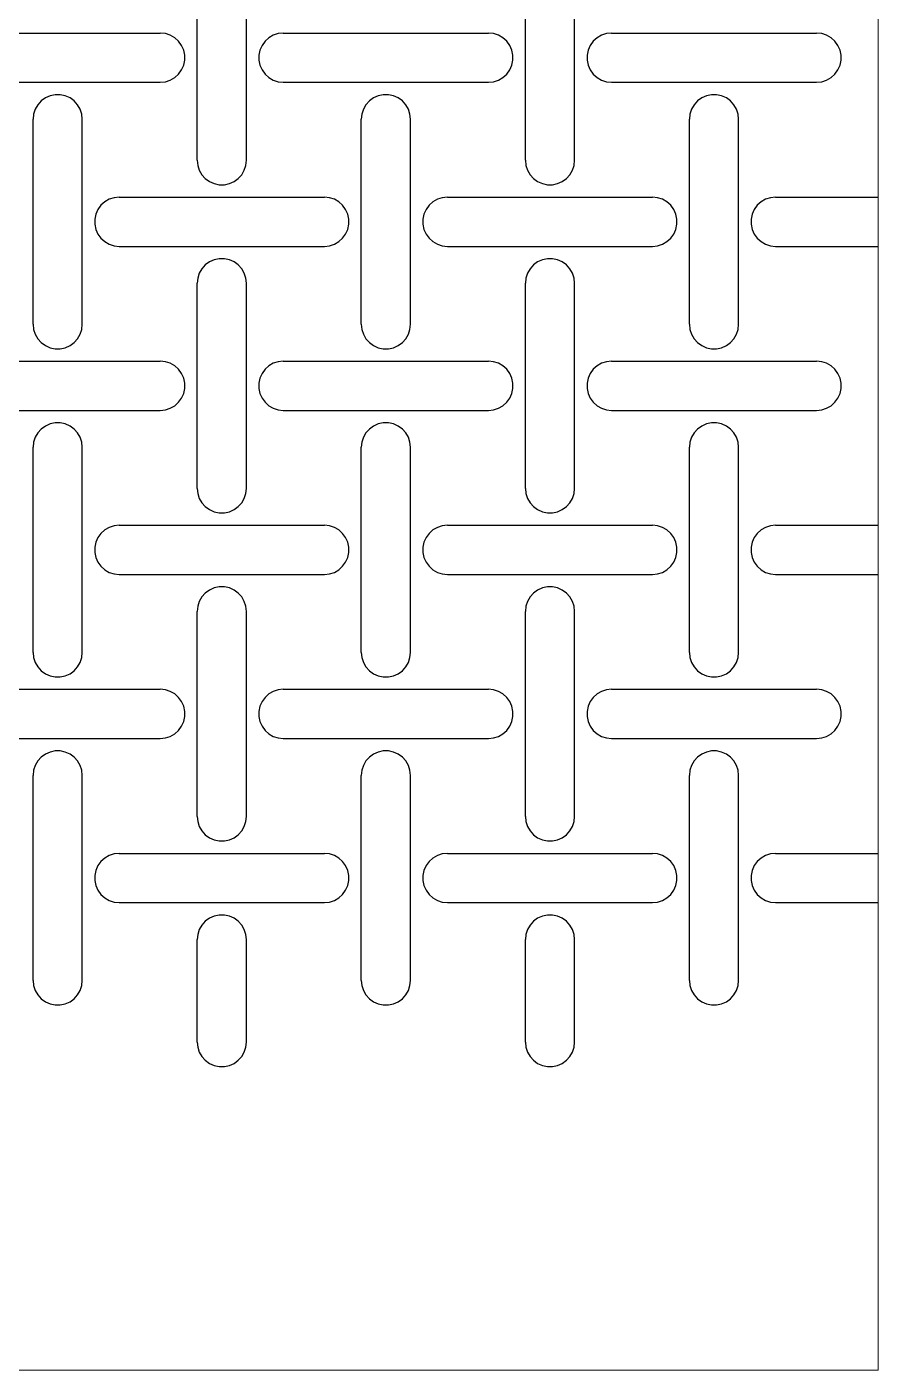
# Model space of a CAD drawing. Header units: metres. Extents: x 0 to 100, y -20 to 320.
# Drawn here: x 48.1 to 100, y -20 to 61.9 of the extents above; entities that cross this region are included whole.
import ezdxf

# ---------------------------------------------------------------- set-up
doc = ezdxf.new("R2010")
doc.units = ezdxf.units.M

msp = doc.modelspace()

# ---------------------------------------------------------------- linework, layer by layer
at = {"lineweight": 0}
for p, q in [((100, -20), (100, 320)), ((0, -20), (100, -20))]:
    msp.add_line(p, q, dxfattribs=at)
for p, q in [((58.5, 53.75), (58.5, 66.25)), ((61.5, 53.75), (61.5, 66.25)), ((78.5, 53.75), (78.5, 66.25)), ((81.5, 53.75), (81.5, 66.25)), ((43.75, 61.5), (56.25, 61.5)), ((56.562, 61.467), (56.25, 61.5)), ((56.86, 61.37), (56.562, 61.467)), ((63.438, 61.467), (63.14, 61.37)), ((63.75, 61.5), (63.438, 61.467)), ((63.75, 61.5), (76.25, 61.5)), ((76.562, 61.467), (76.25, 61.5)), ((76.86, 61.37), (76.562, 61.467)), ((83.438, 61.467), (83.14, 61.37)), ((83.75, 61.5), (83.438, 61.467)), ((83.75, 61.5), (96.25, 61.5)), ((96.562, 61.467), (96.25, 61.5)), ((96.86, 61.37), (96.562, 61.467)), ((57.132, 61.214), (56.86, 61.37)), ((57.365, 61.004), (57.132, 61.214)), ((57.549, 60.75), (57.365, 61.004)), ((57.677, 60.464), (57.549, 60.75)), ((62.451, 60.75), (62.323, 60.464)), ((62.635, 61.004), (62.451, 60.75)), ((62.868, 61.214), (62.635, 61.004)), ((63.14, 61.37), (62.868, 61.214)), ((77.132, 61.214), (76.86, 61.37)), ((77.365, 61.004), (77.132, 61.214)), ((77.549, 60.75), (77.365, 61.004)), ((77.677, 60.464), (77.549, 60.75)), ((82.451, 60.75), (82.323, 60.464)), ((82.635, 61.004), (82.451, 60.75)), ((82.868, 61.214), (82.635, 61.004)), ((83.14, 61.37), (82.868, 61.214)), ((97.132, 61.214), (96.86, 61.37)), ((97.365, 61.004), (97.132, 61.214)), ((97.549, 60.75), (97.365, 61.004)), ((97.677, 60.464), (97.549, 60.75)), ((57.742, 60.157), (57.677, 60.464)), ((57.677, 59.536), (57.742, 59.843)), ((57.742, 59.843), (57.742, 60.157)), ((62.323, 60.464), (62.258, 60.157)), ((62.258, 60.157), (62.258, 59.843)), ((62.258, 59.843), (62.323, 59.536)), ((77.742, 60.157), (77.677, 60.464)), ((77.677, 59.536), (77.742, 59.843)), ((77.742, 59.843), (77.742, 60.157)), ((82.323, 60.464), (82.258, 60.157)), ((82.258, 60.157), (82.258, 59.843)), ((82.258, 59.843), (82.323, 59.536)), ((97.742, 60.157), (97.677, 60.464)), ((97.677, 59.536), (97.742, 59.843)), ((97.742, 59.843), (97.742, 60.157)), ((57.132, 58.786), (57.365, 58.996)), ((57.365, 58.996), (57.549, 59.25)), ((57.549, 59.25), (57.677, 59.536)), ((62.323, 59.536), (62.451, 59.25)), ((62.451, 59.25), (62.635, 58.996)), ((62.635, 58.996), (62.868, 58.786)), ((77.132, 58.786), (77.365, 58.996)), ((77.365, 58.996), (77.549, 59.25)), ((77.549, 59.25), (77.677, 59.536)), ((82.323, 59.536), (82.451, 59.25)), ((82.451, 59.25), (82.635, 58.996)), ((82.635, 58.996), (82.868, 58.786)), ((97.132, 58.786), (97.365, 58.996)), ((97.365, 58.996), (97.549, 59.25)), ((97.549, 59.25), (97.677, 59.536)), ((43.75, 58.5), (56.25, 58.5)), ((56.25, 58.5), (56.562, 58.533)), ((56.562, 58.533), (56.86, 58.63)), ((56.86, 58.63), (57.132, 58.786)), ((62.868, 58.786), (63.14, 58.63)), ((63.14, 58.63), (63.438, 58.533)), ((63.438, 58.533), (63.75, 58.5)), ((63.75, 58.5), (76.25, 58.5)), ((76.25, 58.5), (76.562, 58.533)), ((76.562, 58.533), (76.86, 58.63)), ((76.86, 58.63), (77.132, 58.786)), ((82.868, 58.786), (83.14, 58.63)), ((83.14, 58.63), (83.438, 58.533)), ((83.438, 58.533), (83.75, 58.5)), ((83.75, 58.5), (96.25, 58.5)), ((96.25, 58.5), (96.562, 58.533)), ((96.562, 58.533), (96.86, 58.63)), ((96.86, 58.63), (97.132, 58.786)), ((48.996, 57.365), (48.786, 57.132)), ((49.25, 57.549), (48.996, 57.365)), ((49.536, 57.677), (49.25, 57.549)), ((49.843, 57.742), (49.536, 57.677)), ((50.157, 57.742), (49.843, 57.742)), ((50.464, 57.677), (50.157, 57.742)), ((50.75, 57.549), (50.464, 57.677)), ((51.004, 57.365), (50.75, 57.549)), ((51.214, 57.132), (51.004, 57.365)), ((68.996, 57.365), (68.786, 57.132)), ((69.25, 57.549), (68.996, 57.365)), ((69.536, 57.677), (69.25, 57.549)), ((69.843, 57.742), (69.536, 57.677)), ((70.157, 57.742), (69.843, 57.742)), ((70.464, 57.677), (70.157, 57.742)), ((70.75, 57.549), (70.464, 57.677)), ((71.004, 57.365), (70.75, 57.549)), ((71.214, 57.132), (71.004, 57.365)), ((88.996, 57.365), (88.786, 57.132)), ((89.25, 57.549), (88.996, 57.365)), ((89.536, 57.677), (89.25, 57.549)), ((89.843, 57.742), (89.536, 57.677)), ((90.157, 57.742), (89.843, 57.742)), ((90.464, 57.677), (90.157, 57.742)), ((90.75, 57.549), (90.464, 57.677)), ((91.004, 57.365), (90.75, 57.549)), ((91.214, 57.132), (91.004, 57.365)), ((48.533, 56.562), (48.5, 56.25)), ((48.63, 56.86), (48.533, 56.562)), ((48.786, 57.132), (48.63, 56.86)), ((51.37, 56.86), (51.214, 57.132)), ((51.467, 56.562), (51.37, 56.86)), ((51.5, 56.25), (51.467, 56.562)), ((68.533, 56.562), (68.5, 56.25)), ((68.63, 56.86), (68.533, 56.562)), ((68.786, 57.132), (68.63, 56.86)), ((71.37, 56.86), (71.214, 57.132)), ((71.467, 56.562), (71.37, 56.86)), ((71.5, 56.25), (71.467, 56.562)), ((88.533, 56.562), (88.5, 56.25)), ((88.63, 56.86), (88.533, 56.562)), ((88.786, 57.132), (88.63, 56.86)), ((91.37, 56.86), (91.214, 57.132)), ((91.467, 56.562), (91.37, 56.86)), ((91.5, 56.25), (91.467, 56.562)), ((48.5, 43.75), (48.5, 56.25)), ((51.5, 43.75), (51.5, 56.25)), ((68.5, 43.75), (68.5, 56.25)), ((71.5, 43.75), (71.5, 56.25)), ((88.5, 43.75), (88.5, 56.25)), ((91.5, 43.75), (91.5, 56.25)), ((58.5, 53.75), (58.533, 53.438)), ((58.533, 53.438), (58.63, 53.14)), ((61.37, 53.14), (61.467, 53.438)), ((61.467, 53.438), (61.5, 53.75)), ((78.5, 53.75), (78.533, 53.438)), ((78.533, 53.438), (78.63, 53.14)), ((81.37, 53.14), (81.467, 53.438)), ((81.467, 53.438), (81.5, 53.75)), ((58.63, 53.14), (58.786, 52.868)), ((58.786, 52.868), (58.996, 52.635)), ((58.996, 52.635), (59.25, 52.451)), ((59.25, 52.451), (59.536, 52.323)), ((60.464, 52.323), (60.75, 52.451)), ((60.75, 52.451), (61.004, 52.635)), ((61.004, 52.635), (61.214, 52.868)), ((61.214, 52.868), (61.37, 53.14)), ((78.63, 53.14), (78.786, 52.868)), ((78.786, 52.868), (78.996, 52.635)), ((78.996, 52.635), (79.25, 52.451)), ((79.25, 52.451), (79.536, 52.323)), ((80.464, 52.323), (80.75, 52.451)), ((80.75, 52.451), (81.004, 52.635)), ((81.004, 52.635), (81.214, 52.868)), ((81.214, 52.868), (81.37, 53.14)), ((59.536, 52.323), (59.843, 52.258)), ((59.843, 52.258), (60.157, 52.258)), ((60.157, 52.258), (60.464, 52.323)), ((79.536, 52.323), (79.843, 52.258)), ((79.843, 52.258), (80.157, 52.258)), ((80.157, 52.258), (80.464, 52.323)), ((52.635, 51.004), (52.451, 50.75)), ((52.868, 51.214), (52.635, 51.004)), ((53.14, 51.37), (52.868, 51.214)), ((53.438, 51.467), (53.14, 51.37)), ((53.75, 51.5), (53.438, 51.467)), ((53.75, 51.5), (66.25, 51.5)), ((66.562, 51.467), (66.25, 51.5)), ((66.86, 51.37), (66.562, 51.467)), ((67.132, 51.214), (66.86, 51.37)), ((67.365, 51.004), (67.132, 51.214)), ((67.549, 50.75), (67.365, 51.004)), ((72.635, 51.004), (72.451, 50.75)), ((72.868, 51.214), (72.635, 51.004)), ((73.14, 51.37), (72.868, 51.214)), ((73.438, 51.467), (73.14, 51.37)), ((73.75, 51.5), (73.438, 51.467)), ((73.75, 51.5), (86.25, 51.5)), ((86.562, 51.467), (86.25, 51.5)), ((86.86, 51.37), (86.562, 51.467)), ((87.132, 51.214), (86.86, 51.37)), ((87.365, 51.004), (87.132, 51.214)), ((87.549, 50.75), (87.365, 51.004)), ((92.635, 51.004), (92.451, 50.75)), ((92.868, 51.214), (92.635, 51.004)), ((93.14, 51.37), (92.868, 51.214)), ((93.438, 51.467), (93.14, 51.37)), ((93.75, 51.5), (93.438, 51.467)), ((93.75, 51.5), (100, 51.5)), ((52.323, 50.464), (52.258, 50.157)), ((52.258, 50.157), (52.258, 49.843)), ((52.451, 50.75), (52.323, 50.464)), ((67.677, 50.464), (67.549, 50.75)), ((67.742, 50.157), (67.677, 50.464)), ((67.742, 49.843), (67.742, 50.157)), ((72.323, 50.464), (72.258, 50.157)), ((72.258, 50.157), (72.258, 49.843)), ((72.451, 50.75), (72.323, 50.464)), ((87.677, 50.464), (87.549, 50.75)), ((87.742, 50.157), (87.677, 50.464)), ((87.742, 49.843), (87.742, 50.157)), ((92.323, 50.464), (92.258, 50.157)), ((92.258, 50.157), (92.258, 49.843)), ((92.451, 50.75), (92.323, 50.464)), ((52.258, 49.843), (52.323, 49.536)), ((52.323, 49.536), (52.451, 49.25)), ((52.451, 49.25), (52.635, 48.996)), ((67.365, 48.996), (67.549, 49.25)), ((67.549, 49.25), (67.677, 49.536)), ((67.677, 49.536), (67.742, 49.843)), ((72.258, 49.843), (72.323, 49.536)), ((72.323, 49.536), (72.451, 49.25)), ((72.451, 49.25), (72.635, 48.996)), ((87.365, 48.996), (87.549, 49.25)), ((87.549, 49.25), (87.677, 49.536)), ((87.677, 49.536), (87.742, 49.843)), ((92.258, 49.843), (92.323, 49.536)), ((92.323, 49.536), (92.451, 49.25)), ((92.451, 49.25), (92.635, 48.996)), ((52.635, 48.996), (52.868, 48.786)), ((52.868, 48.786), (53.14, 48.63)), ((53.14, 48.63), (53.438, 48.533)), ((53.438, 48.533), (53.75, 48.5)), ((53.75, 48.5), (66.25, 48.5)), ((66.25, 48.5), (66.562, 48.533)), ((66.562, 48.533), (66.86, 48.63)), ((66.86, 48.63), (67.132, 48.786)), ((67.132, 48.786), (67.365, 48.996)), ((72.635, 48.996), (72.868, 48.786)), ((72.868, 48.786), (73.14, 48.63)), ((73.14, 48.63), (73.438, 48.533)), ((73.438, 48.533), (73.75, 48.5)), ((73.75, 48.5), (86.25, 48.5)), ((86.25, 48.5), (86.562, 48.533)), ((86.562, 48.533), (86.86, 48.63)), ((86.86, 48.63), (87.132, 48.786)), ((87.132, 48.786), (87.365, 48.996)), ((92.635, 48.996), (92.868, 48.786)), ((92.868, 48.786), (93.14, 48.63)), ((93.14, 48.63), (93.438, 48.533)), ((93.438, 48.533), (93.75, 48.5)), ((93.75, 48.5), (100, 48.5)), ((59.25, 47.549), (58.996, 47.365)), ((59.536, 47.677), (59.25, 47.549)), ((59.843, 47.742), (59.536, 47.677)), ((60.157, 47.742), (59.843, 47.742)), ((60.464, 47.677), (60.157, 47.742)), ((60.75, 47.549), (60.464, 47.677)), ((61.004, 47.365), (60.75, 47.549)), ((79.25, 47.549), (78.996, 47.365)), ((79.536, 47.677), (79.25, 47.549)), ((79.843, 47.742), (79.536, 47.677)), ((80.157, 47.742), (79.843, 47.742)), ((80.464, 47.677), (80.157, 47.742)), ((80.75, 47.549), (80.464, 47.677)), ((81.004, 47.365), (80.75, 47.549)), ((58.63, 46.86), (58.533, 46.562)), ((58.786, 47.132), (58.63, 46.86)), ((58.996, 47.365), (58.786, 47.132)), ((61.214, 47.132), (61.004, 47.365)), ((61.37, 46.86), (61.214, 47.132)), ((61.467, 46.562), (61.37, 46.86)), ((78.63, 46.86), (78.533, 46.562)), ((78.786, 47.132), (78.63, 46.86)), ((78.996, 47.365), (78.786, 47.132)), ((81.214, 47.132), (81.004, 47.365)), ((81.37, 46.86), (81.214, 47.132)), ((81.467, 46.562), (81.37, 46.86)), ((58.533, 46.562), (58.5, 46.25)), ((58.5, 33.75), (58.5, 46.25)), ((61.5, 46.25), (61.467, 46.562)), ((61.5, 33.75), (61.5, 46.25)), ((78.533, 46.562), (78.5, 46.25)), ((78.5, 33.75), (78.5, 46.25)), ((81.5, 46.25), (81.467, 46.562)), ((81.5, 33.75), (81.5, 46.25)), ((48.5, 43.75), (48.533, 43.438)), ((48.533, 43.438), (48.63, 43.14)), ((51.37, 43.14), (51.467, 43.438)), ((51.467, 43.438), (51.5, 43.75)), ((68.5, 43.75), (68.533, 43.438)), ((68.533, 43.438), (68.63, 43.14)), ((71.37, 43.14), (71.467, 43.438)), ((71.467, 43.438), (71.5, 43.75)), ((88.5, 43.75), (88.533, 43.438)), ((88.533, 43.438), (88.63, 43.14)), ((91.37, 43.14), (91.467, 43.438)), ((91.467, 43.438), (91.5, 43.75)), ((48.63, 43.14), (48.786, 42.868)), ((48.786, 42.868), (48.996, 42.635)), ((48.996, 42.635), (49.25, 42.451)), ((50.75, 42.451), (51.004, 42.635)), ((51.004, 42.635), (51.214, 42.868)), ((51.214, 42.868), (51.37, 43.14)), ((68.63, 43.14), (68.786, 42.868)), ((68.786, 42.868), (68.996, 42.635)), ((68.996, 42.635), (69.25, 42.451)), ((70.75, 42.451), (71.004, 42.635)), ((71.004, 42.635), (71.214, 42.868)), ((71.214, 42.868), (71.37, 43.14)), ((88.63, 43.14), (88.786, 42.868)), ((88.786, 42.868), (88.996, 42.635)), ((88.996, 42.635), (89.25, 42.451)), ((90.75, 42.451), (91.004, 42.635)), ((91.004, 42.635), (91.214, 42.868)), ((91.214, 42.868), (91.37, 43.14)), ((49.25, 42.451), (49.536, 42.323)), ((49.536, 42.323), (49.843, 42.258)), ((49.843, 42.258), (50.157, 42.258)), ((50.157, 42.258), (50.464, 42.323)), ((50.464, 42.323), (50.75, 42.451)), ((69.25, 42.451), (69.536, 42.323)), ((69.536, 42.323), (69.843, 42.258)), ((69.843, 42.258), (70.157, 42.258)), ((70.157, 42.258), (70.464, 42.323)), ((70.464, 42.323), (70.75, 42.451)), ((89.25, 42.451), (89.536, 42.323)), ((89.536, 42.323), (89.843, 42.258)), ((89.843, 42.258), (90.157, 42.258)), ((90.157, 42.258), (90.464, 42.323)), ((90.464, 42.323), (90.75, 42.451)), ((43.75, 41.5), (56.25, 41.5)), ((56.562, 41.467), (56.25, 41.5)), ((56.86, 41.37), (56.562, 41.467)), ((57.132, 41.214), (56.86, 41.37)), ((57.365, 41.004), (57.132, 41.214)), ((57.549, 40.75), (57.365, 41.004)), ((62.635, 41.004), (62.451, 40.75)), ((62.868, 41.214), (62.635, 41.004)), ((63.14, 41.37), (62.868, 41.214)), ((63.438, 41.467), (63.14, 41.37)), ((63.75, 41.5), (63.438, 41.467)), ((63.75, 41.5), (76.25, 41.5)), ((76.562, 41.467), (76.25, 41.5)), ((76.86, 41.37), (76.562, 41.467)), ((77.132, 41.214), (76.86, 41.37)), ((77.365, 41.004), (77.132, 41.214)), ((77.549, 40.75), (77.365, 41.004)), ((82.635, 41.004), (82.451, 40.75)), ((82.868, 41.214), (82.635, 41.004)), ((83.14, 41.37), (82.868, 41.214)), ((83.438, 41.467), (83.14, 41.37)), ((83.75, 41.5), (83.438, 41.467)), ((83.75, 41.5), (96.25, 41.5)), ((96.562, 41.467), (96.25, 41.5)), ((96.86, 41.37), (96.562, 41.467)), ((97.132, 41.214), (96.86, 41.37)), ((97.365, 41.004), (97.132, 41.214)), ((97.549, 40.75), (97.365, 41.004)), ((57.677, 40.464), (57.549, 40.75)), ((57.742, 40.157), (57.677, 40.464)), ((57.742, 39.843), (57.742, 40.157)), ((62.323, 40.464), (62.258, 40.157)), ((62.258, 40.157), (62.258, 39.843)), ((62.451, 40.75), (62.323, 40.464)), ((77.677, 40.464), (77.549, 40.75)), ((77.742, 40.157), (77.677, 40.464)), ((77.742, 39.843), (77.742, 40.157)), ((82.323, 40.464), (82.258, 40.157)), ((82.258, 40.157), (82.258, 39.843)), ((82.451, 40.75), (82.323, 40.464)), ((97.677, 40.464), (97.549, 40.75)), ((97.742, 40.157), (97.677, 40.464)), ((97.742, 39.843), (97.742, 40.157)), ((57.549, 39.25), (57.677, 39.536)), ((57.677, 39.536), (57.742, 39.843)), ((62.258, 39.843), (62.323, 39.536)), ((62.323, 39.536), (62.451, 39.25)), ((77.549, 39.25), (77.677, 39.536)), ((77.677, 39.536), (77.742, 39.843)), ((82.258, 39.843), (82.323, 39.536)), ((82.323, 39.536), (82.451, 39.25)), ((97.549, 39.25), (97.677, 39.536)), ((97.677, 39.536), (97.742, 39.843)), ((43.75, 38.5), (56.25, 38.5)), ((56.25, 38.5), (56.562, 38.533)), ((56.562, 38.533), (56.86, 38.63)), ((56.86, 38.63), (57.132, 38.786)), ((57.132, 38.786), (57.365, 38.996)), ((57.365, 38.996), (57.549, 39.25)), ((62.451, 39.25), (62.635, 38.996)), ((62.635, 38.996), (62.868, 38.786)), ((62.868, 38.786), (63.14, 38.63)), ((63.14, 38.63), (63.438, 38.533)), ((63.438, 38.533), (63.75, 38.5)), ((63.75, 38.5), (76.25, 38.5)), ((76.25, 38.5), (76.562, 38.533)), ((76.562, 38.533), (76.86, 38.63)), ((76.86, 38.63), (77.132, 38.786)), ((77.132, 38.786), (77.365, 38.996)), ((77.365, 38.996), (77.549, 39.25)), ((82.451, 39.25), (82.635, 38.996)), ((82.635, 38.996), (82.868, 38.786)), ((82.868, 38.786), (83.14, 38.63)), ((83.14, 38.63), (83.438, 38.533)), ((83.438, 38.533), (83.75, 38.5)), ((83.75, 38.5), (96.25, 38.5)), ((96.25, 38.5), (96.562, 38.533)), ((96.562, 38.533), (96.86, 38.63)), ((96.86, 38.63), (97.132, 38.786)), ((97.132, 38.786), (97.365, 38.996)), ((97.365, 38.996), (97.549, 39.25)), ((49.536, 37.677), (49.25, 37.549)), ((49.843, 37.742), (49.536, 37.677)), ((50.157, 37.742), (49.843, 37.742)), ((50.464, 37.677), (50.157, 37.742)), ((50.75, 37.549), (50.464, 37.677)), ((69.536, 37.677), (69.25, 37.549)), ((69.843, 37.742), (69.536, 37.677)), ((70.157, 37.742), (69.843, 37.742)), ((70.464, 37.677), (70.157, 37.742)), ((70.75, 37.549), (70.464, 37.677)), ((89.536, 37.677), (89.25, 37.549)), ((89.843, 37.742), (89.536, 37.677)), ((90.157, 37.742), (89.843, 37.742)), ((90.464, 37.677), (90.157, 37.742)), ((90.75, 37.549), (90.464, 37.677)), ((48.63, 36.86), (48.533, 36.562)), ((48.786, 37.132), (48.63, 36.86)), ((48.996, 37.365), (48.786, 37.132)), ((49.25, 37.549), (48.996, 37.365)), ((51.004, 37.365), (50.75, 37.549)), ((51.214, 37.132), (51.004, 37.365)), ((51.37, 36.86), (51.214, 37.132)), ((51.467, 36.562), (51.37, 36.86)), ((68.63, 36.86), (68.533, 36.562)), ((68.786, 37.132), (68.63, 36.86)), ((68.996, 37.365), (68.786, 37.132)), ((69.25, 37.549), (68.996, 37.365)), ((71.004, 37.365), (70.75, 37.549)), ((71.214, 37.132), (71.004, 37.365)), ((71.37, 36.86), (71.214, 37.132)), ((71.467, 36.562), (71.37, 36.86)), ((88.63, 36.86), (88.533, 36.562)), ((88.786, 37.132), (88.63, 36.86)), ((88.996, 37.365), (88.786, 37.132)), ((89.25, 37.549), (88.996, 37.365)), ((91.004, 37.365), (90.75, 37.549)), ((91.214, 37.132), (91.004, 37.365)), ((91.37, 36.86), (91.214, 37.132)), ((91.467, 36.562), (91.37, 36.86)), ((48.533, 36.562), (48.5, 36.25)), ((48.5, 23.75), (48.5, 36.25)), ((51.5, 36.25), (51.467, 36.562)), ((51.5, 23.75), (51.5, 36.25)), ((68.533, 36.562), (68.5, 36.25)), ((68.5, 23.75), (68.5, 36.25)), ((71.5, 36.25), (71.467, 36.562)), ((71.5, 23.75), (71.5, 36.25)), ((88.533, 36.562), (88.5, 36.25)), ((88.5, 23.75), (88.5, 36.25)), ((91.5, 36.25), (91.467, 36.562)), ((91.5, 23.75), (91.5, 36.25)), ((58.5, 33.75), (58.533, 33.438)), ((61.467, 33.438), (61.5, 33.75)), ((78.5, 33.75), (78.533, 33.438)), ((81.467, 33.438), (81.5, 33.75)), ((58.533, 33.438), (58.63, 33.14)), ((58.63, 33.14), (58.786, 32.868)), ((58.786, 32.868), (58.996, 32.635)), ((61.004, 32.635), (61.214, 32.868)), ((61.214, 32.868), (61.37, 33.14)), ((61.37, 33.14), (61.467, 33.438)), ((78.533, 33.438), (78.63, 33.14)), ((78.63, 33.14), (78.786, 32.868)), ((78.786, 32.868), (78.996, 32.635)), ((81.004, 32.635), (81.214, 32.868)), ((81.214, 32.868), (81.37, 33.14)), ((81.37, 33.14), (81.467, 33.438)), ((58.996, 32.635), (59.25, 32.451)), ((59.25, 32.451), (59.536, 32.323)), ((59.536, 32.323), (59.843, 32.258)), ((59.843, 32.258), (60.157, 32.258)), ((60.157, 32.258), (60.464, 32.323)), ((60.464, 32.323), (60.75, 32.451)), ((60.75, 32.451), (61.004, 32.635)), ((78.996, 32.635), (79.25, 32.451)), ((79.25, 32.451), (79.536, 32.323)), ((79.536, 32.323), (79.843, 32.258)), ((79.843, 32.258), (80.157, 32.258)), ((80.157, 32.258), (80.464, 32.323)), ((80.464, 32.323), (80.75, 32.451)), ((80.75, 32.451), (81.004, 32.635)), ((52.868, 31.214), (52.635, 31.004)), ((53.14, 31.37), (52.868, 31.214)), ((53.438, 31.467), (53.14, 31.37)), ((53.75, 31.5), (53.438, 31.467)), ((53.75, 31.5), (66.25, 31.5)), ((66.562, 31.467), (66.25, 31.5)), ((66.86, 31.37), (66.562, 31.467)), ((67.132, 31.214), (66.86, 31.37)), ((67.365, 31.004), (67.132, 31.214)), ((72.868, 31.214), (72.635, 31.004)), ((73.14, 31.37), (72.868, 31.214)), ((73.438, 31.467), (73.14, 31.37)), ((73.75, 31.5), (73.438, 31.467)), ((73.75, 31.5), (86.25, 31.5)), ((86.562, 31.467), (86.25, 31.5)), ((86.86, 31.37), (86.562, 31.467)), ((87.132, 31.214), (86.86, 31.37)), ((87.365, 31.004), (87.132, 31.214)), ((92.868, 31.214), (92.635, 31.004)), ((93.14, 31.37), (92.868, 31.214)), ((93.438, 31.467), (93.14, 31.37)), ((93.75, 31.5), (93.438, 31.467)), ((93.75, 31.5), (100, 31.5)), ((52.323, 30.464), (52.258, 30.157)), ((52.451, 30.75), (52.323, 30.464)), ((52.635, 31.004), (52.451, 30.75)), ((67.549, 30.75), (67.365, 31.004)), ((67.677, 30.464), (67.549, 30.75)), ((67.742, 30.157), (67.677, 30.464)), ((72.323, 30.464), (72.258, 30.157)), ((72.451, 30.75), (72.323, 30.464)), ((72.635, 31.004), (72.451, 30.75)), ((87.549, 30.75), (87.365, 31.004)), ((87.677, 30.464), (87.549, 30.75)), ((87.742, 30.157), (87.677, 30.464)), ((92.323, 30.464), (92.258, 30.157)), ((92.451, 30.75), (92.323, 30.464)), ((92.635, 31.004), (92.451, 30.75)), ((52.258, 30.157), (52.258, 29.843)), ((52.258, 29.843), (52.323, 29.536)), ((52.323, 29.536), (52.451, 29.25)), ((67.549, 29.25), (67.677, 29.536)), ((67.677, 29.536), (67.742, 29.843)), ((67.742, 29.843), (67.742, 30.157)), ((72.258, 30.157), (72.258, 29.843)), ((72.258, 29.843), (72.323, 29.536)), ((72.323, 29.536), (72.451, 29.25)), ((87.549, 29.25), (87.677, 29.536)), ((87.677, 29.536), (87.742, 29.843)), ((87.742, 29.843), (87.742, 30.157)), ((92.258, 30.157), (92.258, 29.843)), ((92.258, 29.843), (92.323, 29.536)), ((92.323, 29.536), (92.451, 29.25)), ((52.451, 29.25), (52.635, 28.996)), ((52.635, 28.996), (52.868, 28.786)), ((52.868, 28.786), (53.14, 28.63)), ((66.86, 28.63), (67.132, 28.786)), ((67.132, 28.786), (67.365, 28.996)), ((67.365, 28.996), (67.549, 29.25)), ((72.451, 29.25), (72.635, 28.996)), ((72.635, 28.996), (72.868, 28.786)), ((72.868, 28.786), (73.14, 28.63)), ((86.86, 28.63), (87.132, 28.786)), ((87.132, 28.786), (87.365, 28.996)), ((87.365, 28.996), (87.549, 29.25)), ((92.451, 29.25), (92.635, 28.996)), ((92.635, 28.996), (92.868, 28.786)), ((92.868, 28.786), (93.14, 28.63)), ((53.14, 28.63), (53.438, 28.533)), ((53.438, 28.533), (53.75, 28.5)), ((53.75, 28.5), (66.25, 28.5)), ((66.25, 28.5), (66.562, 28.533)), ((66.562, 28.533), (66.86, 28.63)), ((73.14, 28.63), (73.438, 28.533)), ((73.438, 28.533), (73.75, 28.5)), ((73.75, 28.5), (86.25, 28.5)), ((86.25, 28.5), (86.562, 28.533)), ((86.562, 28.533), (86.86, 28.63)), ((93.14, 28.63), (93.438, 28.533)), ((93.438, 28.533), (93.75, 28.5)), ((93.75, 28.5), (100, 28.5)), ((58.786, 27.132), (58.63, 26.86)), ((58.996, 27.365), (58.786, 27.132)), ((59.25, 27.549), (58.996, 27.365)), ((59.536, 27.677), (59.25, 27.549)), ((59.843, 27.742), (59.536, 27.677)), ((60.157, 27.742), (59.843, 27.742)), ((60.464, 27.677), (60.157, 27.742)), ((60.75, 27.549), (60.464, 27.677)), ((61.004, 27.365), (60.75, 27.549)), ((61.214, 27.132), (61.004, 27.365)), ((61.37, 26.86), (61.214, 27.132)), ((78.786, 27.132), (78.63, 26.86)), ((78.996, 27.365), (78.786, 27.132)), ((79.25, 27.549), (78.996, 27.365)), ((79.536, 27.677), (79.25, 27.549)), ((79.843, 27.742), (79.536, 27.677)), ((80.157, 27.742), (79.843, 27.742)), ((80.464, 27.677), (80.157, 27.742)), ((80.75, 27.549), (80.464, 27.677)), ((81.004, 27.365), (80.75, 27.549)), ((81.214, 27.132), (81.004, 27.365)), ((81.37, 26.86), (81.214, 27.132)), ((58.533, 26.562), (58.5, 26.25)), ((58.5, 13.75), (58.5, 26.25)), ((58.63, 26.86), (58.533, 26.562)), ((61.467, 26.562), (61.37, 26.86)), ((61.5, 26.25), (61.467, 26.562)), ((61.5, 13.75), (61.5, 26.25)), ((78.533, 26.562), (78.5, 26.25)), ((78.5, 13.75), (78.5, 26.25)), ((78.63, 26.86), (78.533, 26.562)), ((81.467, 26.562), (81.37, 26.86)), ((81.5, 26.25), (81.467, 26.562)), ((81.5, 13.75), (81.5, 26.25)), ((48.5, 23.75), (48.533, 23.438)), ((51.467, 23.438), (51.5, 23.75)), ((68.5, 23.75), (68.533, 23.438)), ((71.467, 23.438), (71.5, 23.75)), ((88.5, 23.75), (88.533, 23.438)), ((91.467, 23.438), (91.5, 23.75)), ((48.533, 23.438), (48.63, 23.14)), ((48.63, 23.14), (48.786, 22.868)), ((51.214, 22.868), (51.37, 23.14)), ((51.37, 23.14), (51.467, 23.438)), ((68.533, 23.438), (68.63, 23.14)), ((68.63, 23.14), (68.786, 22.868)), ((71.214, 22.868), (71.37, 23.14)), ((71.37, 23.14), (71.467, 23.438)), ((88.533, 23.438), (88.63, 23.14)), ((88.63, 23.14), (88.786, 22.868)), ((91.214, 22.868), (91.37, 23.14)), ((91.37, 23.14), (91.467, 23.438)), ((48.786, 22.868), (48.996, 22.635)), ((48.996, 22.635), (49.25, 22.451)), ((49.25, 22.451), (49.536, 22.323)), ((49.536, 22.323), (49.843, 22.258)), ((49.843, 22.258), (50.157, 22.258)), ((50.157, 22.258), (50.464, 22.323)), ((50.464, 22.323), (50.75, 22.451)), ((50.75, 22.451), (51.004, 22.635)), ((51.004, 22.635), (51.214, 22.868)), ((68.786, 22.868), (68.996, 22.635)), ((68.996, 22.635), (69.25, 22.451)), ((69.25, 22.451), (69.536, 22.323)), ((69.536, 22.323), (69.843, 22.258)), ((69.843, 22.258), (70.157, 22.258)), ((70.157, 22.258), (70.464, 22.323)), ((70.464, 22.323), (70.75, 22.451)), ((70.75, 22.451), (71.004, 22.635)), ((71.004, 22.635), (71.214, 22.868)), ((88.786, 22.868), (88.996, 22.635)), ((88.996, 22.635), (89.25, 22.451)), ((89.25, 22.451), (89.536, 22.323)), ((89.536, 22.323), (89.843, 22.258)), ((89.843, 22.258), (90.157, 22.258)), ((90.157, 22.258), (90.464, 22.323)), ((90.464, 22.323), (90.75, 22.451)), ((90.75, 22.451), (91.004, 22.635)), ((91.004, 22.635), (91.214, 22.868)), ((43.75, 21.5), (56.25, 21.5)), ((56.562, 21.467), (56.25, 21.5)), ((56.86, 21.37), (56.562, 21.467)), ((57.132, 21.214), (56.86, 21.37)), ((63.14, 21.37), (62.868, 21.214)), ((63.438, 21.467), (63.14, 21.37)), ((63.75, 21.5), (63.438, 21.467)), ((63.75, 21.5), (76.25, 21.5)), ((76.562, 21.467), (76.25, 21.5)), ((76.86, 21.37), (76.562, 21.467)), ((77.132, 21.214), (76.86, 21.37)), ((83.14, 21.37), (82.868, 21.214)), ((83.438, 21.467), (83.14, 21.37)), ((83.75, 21.5), (83.438, 21.467)), ((83.75, 21.5), (96.25, 21.5)), ((96.562, 21.467), (96.25, 21.5)), ((96.86, 21.37), (96.562, 21.467)), ((97.132, 21.214), (96.86, 21.37)), ((57.365, 21.004), (57.132, 21.214)), ((57.549, 20.75), (57.365, 21.004)), ((57.677, 20.464), (57.549, 20.75)), ((62.451, 20.75), (62.323, 20.464)), ((62.635, 21.004), (62.451, 20.75)), ((62.868, 21.214), (62.635, 21.004)), ((77.365, 21.004), (77.132, 21.214)), ((77.549, 20.75), (77.365, 21.004)), ((77.677, 20.464), (77.549, 20.75)), ((82.451, 20.75), (82.323, 20.464)), ((82.635, 21.004), (82.451, 20.75)), ((82.868, 21.214), (82.635, 21.004)), ((97.365, 21.004), (97.132, 21.214)), ((97.549, 20.75), (97.365, 21.004)), ((97.677, 20.464), (97.549, 20.75)), ((57.742, 20.157), (57.677, 20.464)), ((57.677, 19.536), (57.742, 19.843)), ((57.742, 19.843), (57.742, 20.157)), ((62.323, 20.464), (62.258, 20.157)), ((62.258, 20.157), (62.258, 19.843)), ((62.258, 19.843), (62.323, 19.536)), ((77.742, 20.157), (77.677, 20.464)), ((77.677, 19.536), (77.742, 19.843)), ((77.742, 19.843), (77.742, 20.157)), ((82.323, 20.464), (82.258, 20.157)), ((82.258, 20.157), (82.258, 19.843)), ((82.258, 19.843), (82.323, 19.536)), ((97.742, 20.157), (97.677, 20.464)), ((97.677, 19.536), (97.742, 19.843)), ((97.742, 19.843), (97.742, 20.157)), ((57.132, 18.786), (57.365, 18.996)), ((57.365, 18.996), (57.549, 19.25)), ((57.549, 19.25), (57.677, 19.536)), ((62.323, 19.536), (62.451, 19.25)), ((62.451, 19.25), (62.635, 18.996)), ((62.635, 18.996), (62.868, 18.786)), ((77.132, 18.786), (77.365, 18.996)), ((77.365, 18.996), (77.549, 19.25)), ((77.549, 19.25), (77.677, 19.536)), ((82.323, 19.536), (82.451, 19.25)), ((82.451, 19.25), (82.635, 18.996)), ((82.635, 18.996), (82.868, 18.786)), ((97.132, 18.786), (97.365, 18.996)), ((97.365, 18.996), (97.549, 19.25)), ((97.549, 19.25), (97.677, 19.536)), ((43.75, 18.5), (56.25, 18.5)), ((56.25, 18.5), (56.562, 18.533)), ((56.562, 18.533), (56.86, 18.63)), ((56.86, 18.63), (57.132, 18.786)), ((62.868, 18.786), (63.14, 18.63)), ((63.14, 18.63), (63.438, 18.533)), ((63.438, 18.533), (63.75, 18.5)), ((63.75, 18.5), (76.25, 18.5)), ((76.25, 18.5), (76.562, 18.533)), ((76.562, 18.533), (76.86, 18.63)), ((76.86, 18.63), (77.132, 18.786)), ((82.868, 18.786), (83.14, 18.63)), ((83.14, 18.63), (83.438, 18.533)), ((83.438, 18.533), (83.75, 18.5)), ((83.75, 18.5), (96.25, 18.5)), ((96.25, 18.5), (96.562, 18.533)), ((96.562, 18.533), (96.86, 18.63)), ((96.86, 18.63), (97.132, 18.786)), ((48.996, 17.365), (48.786, 17.132)), ((49.25, 17.549), (48.996, 17.365)), ((49.536, 17.677), (49.25, 17.549)), ((49.843, 17.742), (49.536, 17.677)), ((50.157, 17.742), (49.843, 17.742)), ((50.464, 17.677), (50.157, 17.742)), ((50.75, 17.549), (50.464, 17.677)), ((51.004, 17.365), (50.75, 17.549)), ((51.214, 17.132), (51.004, 17.365)), ((68.996, 17.365), (68.786, 17.132)), ((69.25, 17.549), (68.996, 17.365)), ((69.536, 17.677), (69.25, 17.549)), ((69.843, 17.742), (69.536, 17.677)), ((70.157, 17.742), (69.843, 17.742)), ((70.464, 17.677), (70.157, 17.742)), ((70.75, 17.549), (70.464, 17.677)), ((71.004, 17.365), (70.75, 17.549)), ((71.214, 17.132), (71.004, 17.365)), ((88.996, 17.365), (88.786, 17.132)), ((89.25, 17.549), (88.996, 17.365)), ((89.536, 17.677), (89.25, 17.549)), ((89.843, 17.742), (89.536, 17.677)), ((90.157, 17.742), (89.843, 17.742)), ((90.464, 17.677), (90.157, 17.742)), ((90.75, 17.549), (90.464, 17.677)), ((91.004, 17.365), (90.75, 17.549)), ((91.214, 17.132), (91.004, 17.365)), ((48.533, 16.562), (48.5, 16.25)), ((48.63, 16.86), (48.533, 16.562)), ((48.786, 17.132), (48.63, 16.86)), ((51.37, 16.86), (51.214, 17.132)), ((51.467, 16.562), (51.37, 16.86)), ((51.5, 16.25), (51.467, 16.562)), ((68.533, 16.562), (68.5, 16.25)), ((68.63, 16.86), (68.533, 16.562)), ((68.786, 17.132), (68.63, 16.86)), ((71.37, 16.86), (71.214, 17.132)), ((71.467, 16.562), (71.37, 16.86)), ((71.5, 16.25), (71.467, 16.562)), ((88.533, 16.562), (88.5, 16.25)), ((88.63, 16.86), (88.533, 16.562)), ((88.786, 17.132), (88.63, 16.86)), ((91.37, 16.86), (91.214, 17.132)), ((91.467, 16.562), (91.37, 16.86)), ((91.5, 16.25), (91.467, 16.562)), ((48.5, 3.75), (48.5, 16.25)), ((51.5, 3.75), (51.5, 16.25)), ((68.5, 3.75), (68.5, 16.25)), ((71.5, 3.75), (71.5, 16.25)), ((88.5, 3.75), (88.5, 16.25)), ((91.5, 3.75), (91.5, 16.25)), ((58.5, 13.75), (58.533, 13.438)), ((58.533, 13.438), (58.63, 13.14)), ((58.63, 13.14), (58.786, 12.868)), ((61.214, 12.868), (61.37, 13.14)), ((61.37, 13.14), (61.467, 13.438)), ((61.467, 13.438), (61.5, 13.75)), ((78.5, 13.75), (78.533, 13.438)), ((78.533, 13.438), (78.63, 13.14)), ((78.63, 13.14), (78.786, 12.868)), ((81.214, 12.868), (81.37, 13.14)), ((81.37, 13.14), (81.467, 13.438)), ((81.467, 13.438), (81.5, 13.75)), ((58.786, 12.868), (58.996, 12.635)), ((58.996, 12.635), (59.25, 12.451)), ((59.25, 12.451), (59.536, 12.323)), ((59.536, 12.323), (59.843, 12.258)), ((60.157, 12.258), (60.464, 12.323)), ((60.464, 12.323), (60.75, 12.451)), ((60.75, 12.451), (61.004, 12.635)), ((61.004, 12.635), (61.214, 12.868)), ((78.786, 12.868), (78.996, 12.635)), ((78.996, 12.635), (79.25, 12.451)), ((79.25, 12.451), (79.536, 12.323)), ((79.536, 12.323), (79.843, 12.258)), ((80.157, 12.258), (80.464, 12.323)), ((80.464, 12.323), (80.75, 12.451)), ((80.75, 12.451), (81.004, 12.635)), ((81.004, 12.635), (81.214, 12.868)), ((53.438, 11.467), (53.14, 11.37)), ((53.75, 11.5), (53.438, 11.467)), ((53.75, 11.5), (66.25, 11.5)), ((59.843, 12.258), (60.157, 12.258)), ((66.562, 11.467), (66.25, 11.5)), ((66.86, 11.37), (66.562, 11.467)), ((73.438, 11.467), (73.14, 11.37)), ((73.75, 11.5), (73.438, 11.467)), ((73.75, 11.5), (86.25, 11.5)), ((79.843, 12.258), (80.157, 12.258)), ((86.562, 11.467), (86.25, 11.5)), ((86.86, 11.37), (86.562, 11.467)), ((93.438, 11.467), (93.14, 11.37)), ((93.75, 11.5), (93.438, 11.467)), ((93.75, 11.5), (100, 11.5)), ((52.451, 10.75), (52.323, 10.464)), ((52.635, 11.004), (52.451, 10.75)), ((52.868, 11.214), (52.635, 11.004)), ((53.14, 11.37), (52.868, 11.214)), ((67.132, 11.214), (66.86, 11.37)), ((67.365, 11.004), (67.132, 11.214)), ((67.549, 10.75), (67.365, 11.004)), ((67.677, 10.464), (67.549, 10.75)), ((72.451, 10.75), (72.323, 10.464)), ((72.635, 11.004), (72.451, 10.75)), ((72.868, 11.214), (72.635, 11.004)), ((73.14, 11.37), (72.868, 11.214)), ((87.132, 11.214), (86.86, 11.37)), ((87.365, 11.004), (87.132, 11.214)), ((87.549, 10.75), (87.365, 11.004)), ((87.677, 10.464), (87.549, 10.75)), ((92.451, 10.75), (92.323, 10.464)), ((92.635, 11.004), (92.451, 10.75)), ((92.868, 11.214), (92.635, 11.004)), ((93.14, 11.37), (92.868, 11.214)), ((52.323, 10.464), (52.258, 10.157)), ((52.258, 10.157), (52.258, 9.843)), ((52.258, 9.843), (52.323, 9.536)), ((67.742, 10.157), (67.677, 10.464)), ((67.677, 9.536), (67.742, 9.843)), ((67.742, 9.843), (67.742, 10.157)), ((72.323, 10.464), (72.258, 10.157)), ((72.258, 10.157), (72.258, 9.843)), ((72.258, 9.843), (72.323, 9.536)), ((87.742, 10.157), (87.677, 10.464)), ((87.677, 9.536), (87.742, 9.843)), ((87.742, 9.843), (87.742, 10.157)), ((92.323, 10.464), (92.258, 10.157)), ((92.258, 10.157), (92.258, 9.843)), ((92.258, 9.843), (92.323, 9.536)), ((52.323, 9.536), (52.451, 9.25)), ((52.451, 9.25), (52.635, 8.996)), ((67.365, 8.996), (67.549, 9.25)), ((67.549, 9.25), (67.677, 9.536)), ((72.323, 9.536), (72.451, 9.25)), ((72.451, 9.25), (72.635, 8.996)), ((87.365, 8.996), (87.549, 9.25)), ((87.549, 9.25), (87.677, 9.536)), ((92.323, 9.536), (92.451, 9.25)), ((92.451, 9.25), (92.635, 8.996)), ((52.635, 8.996), (52.868, 8.786)), ((52.868, 8.786), (53.14, 8.63)), ((53.14, 8.63), (53.438, 8.533)), ((53.438, 8.533), (53.75, 8.5)), ((53.75, 8.5), (66.25, 8.5)), ((66.25, 8.5), (66.562, 8.533)), ((66.562, 8.533), (66.86, 8.63)), ((66.86, 8.63), (67.132, 8.786)), ((67.132, 8.786), (67.365, 8.996)), ((72.635, 8.996), (72.868, 8.786)), ((72.868, 8.786), (73.14, 8.63)), ((73.14, 8.63), (73.438, 8.533)), ((73.438, 8.533), (73.75, 8.5)), ((73.75, 8.5), (86.25, 8.5)), ((86.25, 8.5), (86.562, 8.533)), ((86.562, 8.533), (86.86, 8.63)), ((86.86, 8.63), (87.132, 8.786)), ((87.132, 8.786), (87.365, 8.996)), ((92.635, 8.996), (92.868, 8.786)), ((92.868, 8.786), (93.14, 8.63)), ((93.14, 8.63), (93.438, 8.533)), ((93.438, 8.533), (93.75, 8.5)), ((93.75, 8.5), (100, 8.5)), ((59.25, 7.549), (58.996, 7.365)), ((59.536, 7.677), (59.25, 7.549)), ((59.843, 7.742), (59.536, 7.677)), ((60.157, 7.742), (59.843, 7.742)), ((60.464, 7.677), (60.157, 7.742)), ((60.75, 7.549), (60.464, 7.677)), ((61.004, 7.365), (60.75, 7.549)), ((79.25, 7.549), (78.996, 7.365)), ((79.536, 7.677), (79.25, 7.549)), ((79.843, 7.742), (79.536, 7.677)), ((80.157, 7.742), (79.843, 7.742)), ((80.464, 7.677), (80.157, 7.742)), ((80.75, 7.549), (80.464, 7.677)), ((81.004, 7.365), (80.75, 7.549)), ((58.533, 6.562), (58.5, 6.25)), ((58.63, 6.86), (58.533, 6.562)), ((58.786, 7.132), (58.63, 6.86)), ((58.996, 7.365), (58.786, 7.132)), ((61.214, 7.132), (61.004, 7.365)), ((61.37, 6.86), (61.214, 7.132)), ((61.467, 6.562), (61.37, 6.86)), ((61.5, 6.25), (61.467, 6.562)), ((78.533, 6.562), (78.5, 6.25)), ((78.63, 6.86), (78.533, 6.562)), ((78.786, 7.132), (78.63, 6.86)), ((78.996, 7.365), (78.786, 7.132)), ((81.214, 7.132), (81.004, 7.365)), ((81.37, 6.86), (81.214, 7.132)), ((81.467, 6.562), (81.37, 6.86)), ((81.5, 6.25), (81.467, 6.562)), ((58.5, 0), (58.5, 6.25)), ((61.5, 0), (61.5, 6.25)), ((78.5, 0), (78.5, 6.25)), ((81.5, 0), (81.5, 6.25)), ((48.5, 3.75), (48.533, 3.438)), ((48.533, 3.438), (48.63, 3.14)), ((51.37, 3.14), (51.467, 3.438)), ((51.467, 3.438), (51.5, 3.75)), ((68.5, 3.75), (68.533, 3.438)), ((68.533, 3.438), (68.63, 3.14)), ((71.37, 3.14), (71.467, 3.438)), ((71.467, 3.438), (71.5, 3.75)), ((88.5, 3.75), (88.533, 3.438)), ((88.533, 3.438), (88.63, 3.14)), ((91.37, 3.14), (91.467, 3.438)), ((91.467, 3.438), (91.5, 3.75)), ((48.63, 3.14), (48.786, 2.868)), ((48.786, 2.868), (48.996, 2.635)), ((48.996, 2.635), (49.25, 2.451)), ((50.75, 2.451), (51.004, 2.635)), ((51.004, 2.635), (51.214, 2.868)), ((51.214, 2.868), (51.37, 3.14)), ((68.63, 3.14), (68.786, 2.868)), ((68.786, 2.868), (68.996, 2.635)), ((68.996, 2.635), (69.25, 2.451)), ((70.75, 2.451), (71.004, 2.635)), ((71.004, 2.635), (71.214, 2.868)), ((71.214, 2.868), (71.37, 3.14)), ((88.63, 3.14), (88.786, 2.868)), ((88.786, 2.868), (88.996, 2.635)), ((88.996, 2.635), (89.25, 2.451)), ((90.75, 2.451), (91.004, 2.635)), ((91.004, 2.635), (91.214, 2.868)), ((91.214, 2.868), (91.37, 3.14)), ((49.25, 2.451), (49.536, 2.323)), ((49.536, 2.323), (49.843, 2.258)), ((49.843, 2.258), (50.157, 2.258)), ((50.157, 2.258), (50.464, 2.323)), ((50.464, 2.323), (50.75, 2.451)), ((69.25, 2.451), (69.536, 2.323)), ((69.536, 2.323), (69.843, 2.258)), ((69.843, 2.258), (70.157, 2.258)), ((70.157, 2.258), (70.464, 2.323)), ((70.464, 2.323), (70.75, 2.451)), ((89.25, 2.451), (89.536, 2.323)), ((89.536, 2.323), (89.843, 2.258)), ((89.843, 2.258), (90.157, 2.258)), ((90.157, 2.258), (90.464, 2.323)), ((90.464, 2.323), (90.75, 2.451)), ((58.5, 0), (58.533, -0.312)), ((78.5, 0), (78.533, -0.312)), ((58.533, -0.312), (58.63, -0.61)), ((58.63, -0.61), (58.786, -0.882)), ((61.214, -0.882), (61.37, -0.61)), ((61.37, -0.61), (61.467, -0.312)), ((61.467, -0.312), (61.5, 0)), ((78.533, -0.312), (78.63, -0.61)), ((78.63, -0.61), (78.786, -0.882)), ((81.214, -0.882), (81.37, -0.61)), ((81.37, -0.61), (81.467, -0.312)), ((81.467, -0.312), (81.5, 0)), ((58.786, -0.882), (58.996, -1.115)), ((58.996, -1.115), (59.25, -1.299)), ((59.25, -1.299), (59.536, -1.427)), ((59.536, -1.427), (59.843, -1.492)), ((59.843, -1.492), (60.157, -1.492)), ((60.157, -1.492), (60.464, -1.427)), ((60.464, -1.427), (60.75, -1.299)), ((60.75, -1.299), (61.004, -1.115)), ((61.004, -1.115), (61.214, -0.882)), ((78.786, -0.882), (78.996, -1.115)), ((78.996, -1.115), (79.25, -1.299)), ((79.25, -1.299), (79.536, -1.427)), ((79.536, -1.427), (79.843, -1.492)), ((79.843, -1.492), (80.157, -1.492)), ((80.157, -1.492), (80.464, -1.427)), ((80.464, -1.427), (80.75, -1.299)), ((80.75, -1.299), (81.004, -1.115)), ((81.004, -1.115), (81.214, -0.882))]:
    msp.add_line(p, q)

doc.saveas('drawing.dxf')
